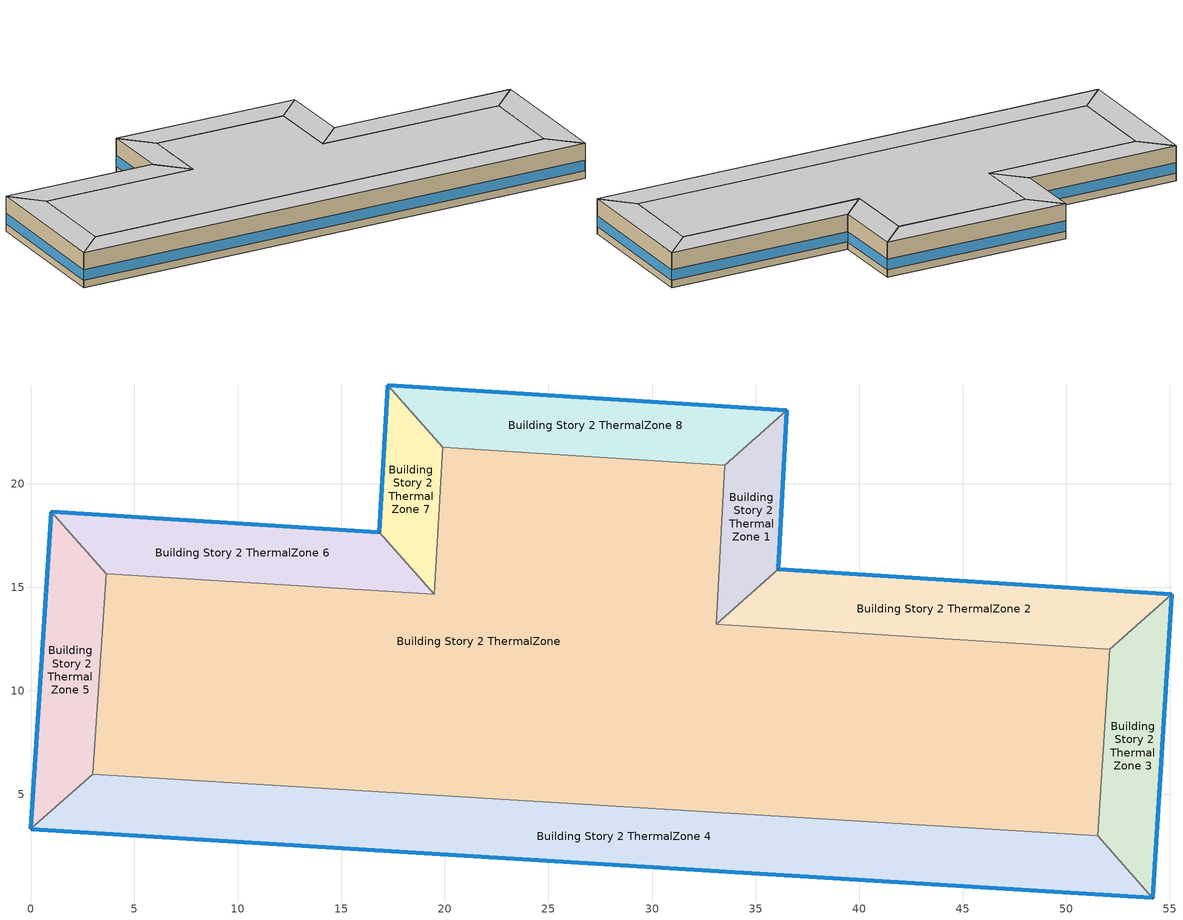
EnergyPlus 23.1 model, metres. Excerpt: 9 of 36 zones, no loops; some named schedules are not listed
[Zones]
Building Story 2 ThermalZone
 floor adiabatic (Typical Interior Ceiling): 33.52,20.89 33.1,13.23 52.1,12.02 51.53,3 3,5.98 3.65,15.65 19.48,14.66 19.9,21.77 z3.6
 wall adiabatic (Typical Interior Wall): 33.1,13.23 33.52,20.89 19.9,21.77 19.48,14.66 3.65,15.65 3,5.98 51.53,3 52.1,12.02 33.1,13.23 z3.6:7.2
 ceiling adiabatic (Typical Interior Floor): 19.9,21.77 19.48,14.66 3.65,15.65 3,5.98 51.53,3 52.1,12.02 33.1,13.23 33.52,20.89 z7.2
Building Story 2 ThermalZone 1
 floor adiabatic (Typical Interior Ceiling): 36.51,23.54 36.09,15.88 33.1,13.23 33.52,20.89 z3.6
 wall outside (Typical Insulated Steel Framed Exterior Wall R-20.41): 36.09,15.88 36.51,23.54 z3.6:7.2
 wall adiabatic (Typical Interior Wall): 36.51,23.54 33.52,20.89 33.1,13.23 36.09,15.88 z3.6:7.2
 window (U 0.48 SHGC 0.40 Dbl Ref-D Clr 6mm/13mm): 36.09,15.91 36.51,23.52 z4.36:5.45
 ceiling adiabatic (Typical Interior Floor): 33.52,20.89 33.1,13.23 36.09,15.88 36.51,23.54 z7.2
Building Story 2 ThermalZone 2
 floor adiabatic (Typical Interior Ceiling): 36.09,15.88 55.1,14.66 52.1,12.02 33.1,13.23 z3.6
 wall outside (Typical Insulated Steel Framed Exterior Wall R-20.41): 55.1,14.66 36.09,15.88 z3.6:7.2
 wall adiabatic (Typical Interior Wall): 36.09,15.88 33.1,13.23 52.1,12.02 55.1,14.66 z3.6:7.2
 window (U 0.48 SHGC 0.40 Dbl Ref-D Clr 6mm/13mm): 55.07,14.66 36.12,15.88 z4.36:5.44
 ceiling adiabatic (Typical Interior Floor): 33.1,13.23 52.1,12.02 55.1,14.66 36.09,15.88 z7.2
Building Story 2 ThermalZone 3
 floor adiabatic (Typical Interior Ceiling): 55.1,14.66 54.18,0 51.53,3 52.1,12.02 z3.6
 wall outside (Typical Insulated Steel Framed Exterior Wall R-20.41): 54.18,0 55.1,14.66 z3.6:7.2
 wall adiabatic (Typical Interior Wall): 55.1,14.66 52.1,12.02 51.53,3 54.18,0 z3.6:7.2
 window (U 0.48 SHGC 0.40 Dbl Ref-D Clr 6mm/13mm): 54.18,0.03 55.1,14.63 z4.36:5.45
 ceiling adiabatic (Typical Interior Floor): 52.1,12.02 51.53,3 54.18,0 55.1,14.66 z7.2
Building Story 2 ThermalZone 4
 floor adiabatic (Typical Interior Ceiling): 54.18,0 0,3.33 3,5.98 51.53,3 z3.6
 wall outside (Typical Insulated Steel Framed Exterior Wall R-20.41): 0,3.33 54.18,0 z3.6:7.2
 wall adiabatic (Typical Interior Wall): 54.18,0 51.53,3 3,5.98 0,3.33 z3.6:7.2
 window (U 0.48 SHGC 0.40 Dbl Ref-D Clr 6mm/13mm): 0.03,3.33 54.15,0 z4.36:5.44
 ceiling adiabatic (Typical Interior Floor): 51.53,3 3,5.98 0,3.33 54.18,0 z7.2
Building Story 2 ThermalZone 5
 floor adiabatic (Typical Interior Ceiling): 0,3.33 1,18.66 3.65,15.65 3,5.98 z3.6
 wall outside (Typical Insulated Steel Framed Exterior Wall R-20.41): 1,18.66 0,3.33 z3.6:7.2
 wall adiabatic (Typical Interior Wall): 0,3.33 3,5.98 3.65,15.65 1,18.66 z3.6:7.2
 window (U 0.48 SHGC 0.40 Dbl Ref-D Clr 6mm/13mm): 1,18.63 0,3.36 z4.36:5.45
 ceiling adiabatic (Typical Interior Floor): 3,5.98 3.65,15.65 1,18.66 0,3.33 z7.2
Building Story 2 ThermalZone 6
 floor adiabatic (Typical Interior Ceiling): 1,18.66 16.83,17.66 19.48,14.66 3.65,15.65 z3.6
 wall outside (Typical Insulated Steel Framed Exterior Wall R-20.41): 16.83,17.66 1,18.66 z3.6:7.2
 wall adiabatic (Typical Interior Wall): 1,18.66 3.65,15.65 19.48,14.66 16.83,17.66 z3.6:7.2
 window (U 0.48 SHGC 0.40 Dbl Ref-D Clr 6mm/13mm): 16.81,17.66 1.03,18.66 z4.36:5.45
 ceiling adiabatic (Typical Interior Ceiling): 3.65,15.65 19.48,14.66 16.83,17.66 1,18.66 z7.2
Building Story 2 ThermalZone 7
 floor adiabatic (Typical Interior Floor): 16.83,17.66 17.25,24.77 19.9,21.77 19.48,14.66 z3.6
 wall outside (Typical Insulated Steel Framed Exterior Wall R-20.41): 17.25,24.77 16.83,17.66 z3.6:7.2
 wall adiabatic (Typical Interior Wall): 16.83,17.66 19.48,14.66 19.9,21.77 17.25,24.77 z3.6:7.2
 window (U 0.48 SHGC 0.40 Dbl Ref-D Clr 6mm/13mm): 17.25,24.74 16.83,17.68 z4.36:5.45
 ceiling adiabatic (Typical Interior Ceiling): 19.48,14.66 19.9,21.77 17.25,24.77 16.83,17.66 z7.2
Building Story 2 ThermalZone 8
 floor adiabatic (Typical Interior Floor): 17.25,24.77 36.51,23.54 33.52,20.89 19.9,21.77 z3.6
 wall outside (Typical Insulated Steel Framed Exterior Wall R-20.41): 36.51,23.54 17.25,24.77 z3.6:7.2
 wall adiabatic (Typical Interior Wall): 17.25,24.77 19.9,21.77 33.52,20.89 36.51,23.54 z3.6:7.2
 window (U 0.48 SHGC 0.40 Dbl Ref-D Clr 6mm/13mm): 36.48,23.55 17.28,24.76 z4.36:5.44
 ceiling adiabatic (Typical Interior Ceiling): 19.9,21.77 33.52,20.89 36.51,23.54 17.25,24.77 z7.2
[Building]
bld_11: Terrain=City
[Site:Location]
Laramie General Brees Field_WY_USA: Latitude {deg}=41.31223; Longitude {deg}=-105.583; Time Zone {hr}=-7; Elevation {m}=2215
[Site:GroundTemperature:FCfactorMethod]
8.6, 2.8, -4.1, -8.8, -2.2, 0.3, 6.7, 10.1, 16.5, 20.6, 19.2, 14.7
[Site:WaterMainsTemperature]
Calculation Method=Correlation; Annual Average Outdoor Air Temperature {C}=8.96667; Maximum Difference In Monthly Average Outdoor Air Temperatures {deltaC}=26.2
[SizingPeriod:DesignDay] Day of Month=21; Dry-Bulb Temperature Range Modifier Type=DefaultMultipliers; Humidity Condition Type=Wetbulb; Barometric Pressure {Pa}=98769; Rain Indicator=No; Snow Indicator=No; Daylight Saving Time Indicator=No; Begin Environment Reset Mode=FullResetAtBeginEnvironment
Name | Month | Day Type | Maximum Dry-Bulb Temperature {C} | Daily Dry-Bulb Temperature Range {deltaC} | Wetbulb or DewPoint at Maximum Dry-Bulb {C} | Wind Speed {m/s} | Wind Direction {deg} | Solar Model Indicator | ASHRAE Clear Sky Optical Depth for Beam Irradiance (taub) | ASHRAE Clear Sky Optical Depth for Diffuse Irradiance (taud) | Sky Clearness
Buffalo Niagara Intl Ap Ann Clg .4% Condns DB=>MWB 1 | 7 | SummerDesignDay | 30.3 | 9.3 | 21.8 | 5.7 | 240 | ASHRAETau | 0.462 | 2.001
Buffalo Niagara Intl Ap Ann Clg .4% Condns WB=>MDB 1 | 7 | SummerDesignDay | 27.8 | 9.3 | 23.8 | 5.7 | 240 | ASHRAETau | 0.462 | 2.001
Buffalo Niagara Intl Ap Ann Htg 99.6% Condns DB 1 | 1 | WinterDesignDay | -16.3 | 0 | -16.3 | 5.1 | 270 | ASHRAEClearSky |  |  | 0
[Material] Thermal Absorptance=0.9; Solar Absorptance=0.7
Name | Roughness | Thickness {m} | Conductivity {W/m-K} | Density {kg/m3} | Specific Heat {J/kg-K} | Visible Absorptance
100mm Normalweight concrete floor | MediumRough | 0.1016 | 2.31045 | 2322 | 832.557 | 0.7
25mm Stucco | Smooth | 0.0254 | 0.72 | 1856 | 840 | 0.7
5/8 in. Gypsum Board | MediumSmooth | 0.0159 | 0.16 | 800 | 1090 | 0.7
G01 13mm gypsum board | Smooth | 0.0127 | 0.160031 | 800.001 | 1090.73 | 0.5
Std Wood 6inch 1; Std Wood 6inch 2 | MediumSmooth | 0.15 | 0.12 | 540 | 1210 | 0.7
[Material:NoMass] Roughness=Smooth; Thermal Absorptance=0.9; Solar Absorptance=0.7
Name | Thermal Resistance {m2-K/W} | Visible Absorptance
CP02 CARPET PAD | 0.21648 | 0.8
Typical Insulation R-18.23 | 3.21036 | 0.7
[WindowMaterial:Gas]
AIR 13MM: Gas Type=Air; Thickness {m}=0.0127
[WindowMaterial:Glazing] Optical Data Type=SpectralAverage; Thickness {m}=0.006; Infrared Transmittance at Normal Incidence=0; Front Side Infrared Hemispherical Emissivity=0.84; Conductivity {W/m-K}=0.9; Dirt Correction Factor for Solar and Visible Transmittance=1; Solar Diffusing=No
Name | Solar Transmittance at Normal Incidence | Front Side Solar Reflectance at Normal Incidence | Back Side Solar Reflectance at Normal Incidence | Visible Transmittance at Normal Incidence | Front Side Visible Reflectance at Normal Incidence | Back Side Visible Reflectance at Normal Incidence | Back Side Infrared Hemispherical Emissivity
CLEAR 6MM | 0.775 | 0.071 | 0.071 | 0.881 | 0.08 | 0.08 | 0.84
REF D CLEAR 6MM | 0.429 | 0.308 | 0.379 | 0.334 | 0.453 | 0.505 | 0.82
[Construction]
InteriorFurnishings 1: Std Wood 6inch 1
InteriorFurnishings 2: Std Wood 6inch 2
Typical Insulated Steel Framed Exterior Wall R-20.41: 25mm Stucco, 5/8 in. Gypsum Board, Typical Insulation R-18.23, 5/8 in. Gypsum Board
Typical Interior Ceiling: CP02 CARPET PAD, 100mm Normalweight concrete floor
Typical Interior Floor: 100mm Normalweight concrete floor, CP02 CARPET PAD
Typical Interior Wall: G01 13mm gypsum board, G01 13mm gypsum board
U 0.48 SHGC 0.40 Dbl Ref-D Clr 6mm/13mm: REF D CLEAR 6MM, AIR 13MM, CLEAR 6MM
[Zone] Multiplier=1; Part of Total Floor Area=Yes
Building Story 2 ThermalZone; Building Story 2 ThermalZone 1; Building Story 2 ThermalZone 2; Building Story 2 ThermalZone 3; Building Story 2 ThermalZone 4; Building Story 2 ThermalZone 5; Building Story 2 ThermalZone 6; Building Story 2 ThermalZone 7; Building Story 2 ThermalZone 8
[Space] Space Type=Story Mid Blended Space Type
Name | Zone
Building Story 2 Space | Building Story 2 ThermalZone
Building Story 2 Space 1 | Building Story 2 ThermalZone 1
Building Story 2 Space 2 | Building Story 2 ThermalZone 2
Building Story 2 Space 3 | Building Story 2 ThermalZone 3
Building Story 2 Space 4 | Building Story 2 ThermalZone 4
Building Story 2 Space 5 | Building Story 2 ThermalZone 5
Building Story 2 Space 6 | Building Story 2 ThermalZone 6
Building Story 2 Space 7 | Building Story 2 ThermalZone 7
Building Story 2 Space 8 | Building Story 2 ThermalZone 8
[SpaceList]
Story Mid Blended Space Type: Building Story 2 Space 3, Building Story 2 Space 7, Building Story 2 Space 2, Building Story 2 Space, Building Story 2 Space 8, Building Story 2 Space 4, Building Story 2 Space 1, Building Story 2 Space 5, Building Story 2 Space 6
[InternalMass]
Name | Construction | Zone or ZoneList | Space or SpaceList | Surface Area {m2}
Building Story 2 Space 3 SecondarySchool Classroom A  - Story Mid Mass; Building Story 2 Space 3 SecondarySchool Classroom C  - Story Mid Mass | InteriorFurnishings 1 | Building Story 2 ThermalZone 3 | Building Story 2 Space 3 | 13.4235
Building Story 2 Space 7 SecondarySchool Classroom A  - Story Mid Mass; Building Story 2 Space 7 SecondarySchool Classroom C  - Story Mid Mass | InteriorFurnishings 1 | Building Story 2 ThermalZone 7 | Building Story 2 Space 7 | 8.03358
Building Story 2 Space 2 SecondarySchool Classroom A  - Story Mid Mass; Building Story 2 Space 2 SecondarySchool Classroom C  - Story Mid Mass | InteriorFurnishings 1 | Building Story 2 ThermalZone 2 | Building Story 2 Space 2 | 21.5855
Building Story 2 Space SecondarySchool Classroom A  - Story Mid Mass; Building Story 2 Space SecondarySchool Classroom C  - Story Mid Mass | InteriorFurnishings 1 | Building Story 2 ThermalZone | Building Story 2 Space | 222.185
Building Story 2 Space 8 SecondarySchool Classroom A  - Story Mid Mass; Building Story 2 Space 8 SecondarySchool Classroom C  - Story Mid Mass | InteriorFurnishings 1 | Building Story 2 ThermalZone 8 | Building Story 2 Space 8 | 18.6474
Building Story 2 Space 4 SecondarySchool Classroom A  - Story Mid Mass; Building Story 2 Space 4 SecondarySchool Classroom C  - Story Mid Mass | InteriorFurnishings 1 | Building Story 2 ThermalZone 4 | Building Story 2 Space 4 | 58.1408
Building Story 2 Space 1 SecondarySchool Classroom A  - Story Mid Mass; Building Story 2 Space 1 SecondarySchool Classroom C  - Story Mid Mass | InteriorFurnishings 1 | Building Story 2 ThermalZone 1 | Building Story 2 Space 1 | 8.717
Building Story 2 Space 5 SecondarySchool Classroom A  - Story Mid Mass; Building Story 2 Space 5 SecondarySchool Classroom C  - Story Mid Mass | InteriorFurnishings 1 | Building Story 2 ThermalZone 5 | Building Story 2 Space 5 | 14.1629
Building Story 2 Space 6 SecondarySchool Classroom A  - Story Mid Mass; Building Story 2 Space 6 SecondarySchool Classroom C  - Story Mid Mass | InteriorFurnishings 1 | Building Story 2 ThermalZone 6 | Building Story 2 Space 6 | 17.9347
Building Story 2 Space 3 SecondarySchool Classroom A end_a - Story Mid Mass; Building Story 2 Space 3 SecondarySchool Classroom C end_a - Story Mid Mass | InteriorFurnishings 1 | Building Story 2 ThermalZone 3 | Building Story 2 Space 3 | 2.37556
Building Story 2 Space 7 SecondarySchool Classroom A end_a - Story Mid Mass; Building Story 2 Space 7 SecondarySchool Classroom C end_a - Story Mid Mass | InteriorFurnishings 1 | Building Story 2 ThermalZone 7 | Building Story 2 Space 7 | 1.42171
Building Story 2 Space 2 SecondarySchool Classroom A end_a - Story Mid Mass; Building Story 2 Space 2 SecondarySchool Classroom C end_a - Story Mid Mass | InteriorFurnishings 1 | Building Story 2 ThermalZone 2 | Building Story 2 Space 2 | 3.82
Building Story 2 Space SecondarySchool Classroom A end_a - Story Mid Mass; Building Story 2 Space SecondarySchool Classroom C end_a - Story Mid Mass | InteriorFurnishings 1 | Building Story 2 ThermalZone | Building Story 2 Space | 39.3201
Building Story 2 Space 8 SecondarySchool Classroom A end_a - Story Mid Mass; Building Story 2 Space 8 SecondarySchool Classroom C end_a - Story Mid Mass | InteriorFurnishings 1 | Building Story 2 ThermalZone 8 | Building Story 2 Space 8 | 3.30004
Building Story 2 Space 4 SecondarySchool Classroom A end_a - Story Mid Mass; Building Story 2 Space 4 SecondarySchool Classroom C end_a - Story Mid Mass | InteriorFurnishings 1 | Building Story 2 ThermalZone 4 | Building Story 2 Space 4 | 10.2892
Building Story 2 Space 1 SecondarySchool Classroom A end_a - Story Mid Mass; Building Story 2 Space 1 SecondarySchool Classroom C end_a - Story Mid Mass | InteriorFurnishings 1 | Building Story 2 ThermalZone 1 | Building Story 2 Space 1 | 1.54265
Building Story 2 Space 5 SecondarySchool Classroom A end_a - Story Mid Mass; Building Story 2 Space 5 SecondarySchool Classroom C end_a - Story Mid Mass | InteriorFurnishings 1 | Building Story 2 ThermalZone 5 | Building Story 2 Space 5 | 2.50641
Building Story 2 Space 6 SecondarySchool Classroom A end_a - Story Mid Mass; Building Story 2 Space 6 SecondarySchool Classroom C end_a - Story Mid Mass | InteriorFurnishings 1 | Building Story 2 ThermalZone 6 | Building Story 2 Space 6 | 3.1739
Building Story 2 Space 3 SecondarySchool Corridor B  - Story Mid Mass | InteriorFurnishings 1 | Building Story 2 ThermalZone 3 | Building Story 2 Space 3 | 18.9279
Building Story 2 Space 7 SecondarySchool Corridor B  - Story Mid Mass | InteriorFurnishings 1 | Building Story 2 ThermalZone 7 | Building Story 2 Space 7 | 11.3278
Building Story 2 Space 2 SecondarySchool Corridor B  - Story Mid Mass | InteriorFurnishings 1 | Building Story 2 ThermalZone 2 | Building Story 2 Space 2 | 30.4369
Building Story 2 Space SecondarySchool Corridor B  - Story Mid Mass | InteriorFurnishings 1 | Building Story 2 ThermalZone | Building Story 2 Space | 313.294
Building Story 2 Space 8 SecondarySchool Corridor B  - Story Mid Mass | InteriorFurnishings 1 | Building Story 2 ThermalZone 8 | Building Story 2 Space 8 | 26.294
Building Story 2 Space 4 SecondarySchool Corridor B  - Story Mid Mass | InteriorFurnishings 1 | Building Story 2 ThermalZone 4 | Building Story 2 Space 4 | 81.9822
Building Story 2 Space 1 SecondarySchool Corridor B  - Story Mid Mass | InteriorFurnishings 1 | Building Story 2 ThermalZone 1 | Building Story 2 Space 1 | 12.2915
Building Story 2 Space 5 SecondarySchool Corridor B  - Story Mid Mass | InteriorFurnishings 1 | Building Story 2 ThermalZone 5 | Building Story 2 Space 5 | 19.9705
Building Story 2 Space 6 SecondarySchool Corridor B  - Story Mid Mass | InteriorFurnishings 1 | Building Story 2 ThermalZone 6 | Building Story 2 Space 6 | 25.289
Building Story 2 Space 3 SecondarySchool Corridor B end_a - Story Mid Mass | InteriorFurnishings 1 | Building Story 2 ThermalZone 3 | Building Story 2 Space 3 | 3.34968
Building Story 2 Space 7 SecondarySchool Corridor B end_a - Story Mid Mass | InteriorFurnishings 1 | Building Story 2 ThermalZone 7 | Building Story 2 Space 7 | 2.00469
Building Story 2 Space 2 SecondarySchool Corridor B end_a - Story Mid Mass | InteriorFurnishings 1 | Building Story 2 ThermalZone 2 | Building Story 2 Space 2 | 5.38644
Building Story 2 Space SecondarySchool Corridor B end_a - Story Mid Mass | InteriorFurnishings 1 | Building Story 2 ThermalZone | Building Story 2 Space | 55.4438
Building Story 2 Space 8 SecondarySchool Corridor B end_a - Story Mid Mass | InteriorFurnishings 1 | Building Story 2 ThermalZone 8 | Building Story 2 Space 8 | 4.65327
Building Story 2 Space 4 SecondarySchool Corridor B end_a - Story Mid Mass | InteriorFurnishings 1 | Building Story 2 ThermalZone 4 | Building Story 2 Space 4 | 14.5084
Building Story 2 Space 1 SecondarySchool Corridor B end_a - Story Mid Mass | InteriorFurnishings 1 | Building Story 2 ThermalZone 1 | Building Story 2 Space 1 | 2.17523
Building Story 2 Space 5 SecondarySchool Corridor B end_a - Story Mid Mass | InteriorFurnishings 1 | Building Story 2 ThermalZone 5 | Building Story 2 Space 5 | 3.53419
Building Story 2 Space 6 SecondarySchool Corridor B end_a - Story Mid Mass | InteriorFurnishings 1 | Building Story 2 ThermalZone 6 | Building Story 2 Space 6 | 4.4754
Building Story 2 Space 3 SecondarySchool Gym A  - Story Mid Mass; Building Story 2 Space 3 SecondarySchool Gym C  - Story Mid Mass | InteriorFurnishings 1 | Building Story 2 ThermalZone 3 | Building Story 2 Space 3 | 0.936157
Building Story 2 Space 7 SecondarySchool Gym A  - Story Mid Mass; Building Story 2 Space 7 SecondarySchool Gym C  - Story Mid Mass | InteriorFurnishings 1 | Building Story 2 ThermalZone 7 | Building Story 2 Space 7 | 0.560265
Building Story 2 Space 2 SecondarySchool Gym A  - Story Mid Mass; Building Story 2 Space 2 SecondarySchool Gym C  - Story Mid Mass | InteriorFurnishings 1 | Building Story 2 ThermalZone 2 | Building Story 2 Space 2 | 1.50538
Building Story 2 Space SecondarySchool Gym A  - Story Mid Mass; Building Story 2 Space SecondarySchool Gym C  - Story Mid Mass | InteriorFurnishings 1 | Building Story 2 ThermalZone | Building Story 2 Space | 15.4952
Building Story 2 Space 8 SecondarySchool Gym A  - Story Mid Mass; Building Story 2 Space 8 SecondarySchool Gym C  - Story Mid Mass | InteriorFurnishings 1 | Building Story 2 ThermalZone 8 | Building Story 2 Space 8 | 1.30048
Building Story 2 Space 4 SecondarySchool Gym A  - Story Mid Mass; Building Story 2 Space 4 SecondarySchool Gym C  - Story Mid Mass | InteriorFurnishings 1 | Building Story 2 ThermalZone 4 | Building Story 2 Space 4 | 4.05476
Building Story 2 Space 1 SecondarySchool Gym A  - Story Mid Mass; Building Story 2 Space 1 SecondarySchool Gym C  - Story Mid Mass | InteriorFurnishings 1 | Building Story 2 ThermalZone 1 | Building Story 2 Space 1 | 0.607927
Building Story 2 Space 5 SecondarySchool Gym A  - Story Mid Mass; Building Story 2 Space 5 SecondarySchool Gym C  - Story Mid Mass | InteriorFurnishings 1 | Building Story 2 ThermalZone 5 | Building Story 2 Space 5 | 0.987722
Building Story 2 Space 6 SecondarySchool Gym A  - Story Mid Mass; Building Story 2 Space 6 SecondarySchool Gym C  - Story Mid Mass | InteriorFurnishings 1 | Building Story 2 ThermalZone 6 | Building Story 2 Space 6 | 1.25077
Building Story 2 Space 3 SecondarySchool Gym A end_b - Story Mid Mass; Building Story 2 Space 3 SecondarySchool Gym C end_b - Story Mid Mass | InteriorFurnishings 1 | Building Story 2 ThermalZone 3 | Building Story 2 Space 3 | 1.46589
Building Story 2 Space 7 SecondarySchool Gym A end_b - Story Mid Mass; Building Story 2 Space 7 SecondarySchool Gym C end_b - Story Mid Mass | InteriorFurnishings 1 | Building Story 2 ThermalZone 7 | Building Story 2 Space 7 | 0.877296
Building Story 2 Space 2 SecondarySchool Gym A end_b - Story Mid Mass; Building Story 2 Space 2 SecondarySchool Gym C end_b - Story Mid Mass | InteriorFurnishings 1 | Building Story 2 ThermalZone 2 | Building Story 2 Space 2 | 2.35722
Building Story 2 Space SecondarySchool Gym A end_b - Story Mid Mass; Building Story 2 Space SecondarySchool Gym C end_b - Story Mid Mass | InteriorFurnishings 1 | Building Story 2 ThermalZone | Building Story 2 Space | 24.2634
Building Story 2 Space 8 SecondarySchool Gym A end_b - Story Mid Mass; Building Story 2 Space 8 SecondarySchool Gym C end_b - Story Mid Mass | InteriorFurnishings 1 | Building Story 2 ThermalZone 8 | Building Story 2 Space 8 | 2.03637
Building Story 2 Space 4 SecondarySchool Gym A end_b - Story Mid Mass; Building Story 2 Space 4 SecondarySchool Gym C end_b - Story Mid Mass | InteriorFurnishings 1 | Building Story 2 ThermalZone 4 | Building Story 2 Space 4 | 6.34919
Building Story 2 Space 1 SecondarySchool Gym A end_b - Story Mid Mass; Building Story 2 Space 1 SecondarySchool Gym C end_b - Story Mid Mass | InteriorFurnishings 1 | Building Story 2 ThermalZone 1 | Building Story 2 Space 1 | 0.951928
Building Story 2 Space 5 SecondarySchool Gym A end_b - Story Mid Mass; Building Story 2 Space 5 SecondarySchool Gym C end_b - Story Mid Mass | InteriorFurnishings 1 | Building Story 2 ThermalZone 5 | Building Story 2 Space 5 | 1.54663
Building Story 2 Space 6 SecondarySchool Gym A end_b - Story Mid Mass; Building Story 2 Space 6 SecondarySchool Gym C end_b - Story Mid Mass | InteriorFurnishings 1 | Building Story 2 ThermalZone 6 | Building Story 2 Space 6 | 1.95853
Building Story 2 Space 3 SecondarySchool Gym B  - Story Mid Mass | InteriorFurnishings 1 | Building Story 2 ThermalZone 3 | Building Story 2 Space 3 | 3.30107
Building Story 2 Space 7 SecondarySchool Gym B  - Story Mid Mass | InteriorFurnishings 1 | Building Story 2 ThermalZone 7 | Building Story 2 Space 7 | 1.9756
Building Story 2 Space 2 SecondarySchool Gym B  - Story Mid Mass | InteriorFurnishings 1 | Building Story 2 ThermalZone 2 | Building Story 2 Space 2 | 5.30827
Building Story 2 Space SecondarySchool Gym B  - Story Mid Mass | InteriorFurnishings 1 | Building Story 2 ThermalZone | Building Story 2 Space | 54.6392
Building Story 2 Space 8 SecondarySchool Gym B  - Story Mid Mass | InteriorFurnishings 1 | Building Story 2 ThermalZone 8 | Building Story 2 Space 8 | 4.58573
Building Story 2 Space 4 SecondarySchool Gym B  - Story Mid Mass | InteriorFurnishings 1 | Building Story 2 ThermalZone 4 | Building Story 2 Space 4 | 14.2979
Building Story 2 Space 1 SecondarySchool Gym B  - Story Mid Mass | InteriorFurnishings 1 | Building Story 2 ThermalZone 1 | Building Story 2 Space 1 | 2.14367
Building Story 2 Space 5 SecondarySchool Gym B  - Story Mid Mass | InteriorFurnishings 1 | Building Story 2 ThermalZone 5 | Building Story 2 Space 5 | 3.4829
Building Story 2 Space 6 SecondarySchool Gym B  - Story Mid Mass | InteriorFurnishings 1 | Building Story 2 ThermalZone 6 | Building Story 2 Space 6 | 4.41045
Building Story 2 Space 3 SecondarySchool Gym B end_b - Story Mid Mass | InteriorFurnishings 1 | Building Story 2 ThermalZone 3 | Building Story 2 Space 3 | 5.16901
Building Story 2 Space 7 SecondarySchool Gym B end_b - Story Mid Mass | InteriorFurnishings 1 | Building Story 2 ThermalZone 7 | Building Story 2 Space 7 | 3.09351
Building Story 2 Space 2 SecondarySchool Gym B end_b - Story Mid Mass | InteriorFurnishings 1 | Building Story 2 ThermalZone 2 | Building Story 2 Space 2 | 8.312
Building Story 2 Space SecondarySchool Gym B end_b - Story Mid Mass | InteriorFurnishings 1 | Building Story 2 ThermalZone | Building Story 2 Space | 85.5573
Building Story 2 Space 8 SecondarySchool Gym B end_b - Story Mid Mass | InteriorFurnishings 1 | Building Story 2 ThermalZone 8 | Building Story 2 Space 8 | 7.18062
Building Story 2 Space 4 SecondarySchool Gym B end_b - Story Mid Mass | InteriorFurnishings 1 | Building Story 2 ThermalZone 4 | Building Story 2 Space 4 | 22.3885
Building Story 2 Space 1 SecondarySchool Gym B end_b - Story Mid Mass | InteriorFurnishings 1 | Building Story 2 ThermalZone 1 | Building Story 2 Space 1 | 3.35668
Building Story 2 Space 5 SecondarySchool Gym B end_b - Story Mid Mass | InteriorFurnishings 1 | Building Story 2 ThermalZone 5 | Building Story 2 Space 5 | 5.45373
Building Story 2 Space 6 SecondarySchool Gym B end_b - Story Mid Mass | InteriorFurnishings 1 | Building Story 2 ThermalZone 6 | Building Story 2 Space 6 | 6.90615
Building Story 2 Space Mass | InteriorFurnishings 2 | Building Story 2 ThermalZone | Building Story 2 Space | 1111.46
Building Story 2 Space 1 Mass | InteriorFurnishings 2 | Building Story 2 ThermalZone 1 | Building Story 2 Space 1 | 43.6061
Building Story 2 Space 2 Mass | InteriorFurnishings 2 | Building Story 2 ThermalZone 2 | Building Story 2 Space 2 | 107.98
Building Story 2 Space 3 Mass | InteriorFurnishings 2 | Building Story 2 ThermalZone 3 | Building Story 2 Space 3 | 67.1498
Building Story 2 Space 4 Mass | InteriorFurnishings 2 | Building Story 2 ThermalZone 4 | Building Story 2 Space 4 | 290.845
Building Story 2 Space 5 Mass | InteriorFurnishings 2 | Building Story 2 ThermalZone 5 | Building Story 2 Space 5 | 70.8486
Building Story 2 Space 6 Mass | InteriorFurnishings 2 | Building Story 2 ThermalZone 6 | Building Story 2 Space 6 | 89.7167
Building Story 2 Space 7 Mass | InteriorFurnishings 2 | Building Story 2 ThermalZone 7 | Building Story 2 Space 7 | 40.1873
Building Story 2 Space 8 Mass | InteriorFurnishings 2 | Building Story 2 ThermalZone 8 | Building Story 2 Space 8 | 93.2823
[Lights] Zone or ZoneList or Space or SpaceList=Story Mid Blended Space Type; Design Level Calculation Method=Watts/Area; Return Air Fraction=0; Fraction Radiant=0.37; Fraction Visible=0.2; Fraction Replaceable=1
Name | Schedule | Watts per Zone Floor Area {W/m2}
SecondarySchool Classroom Lights 1 | SchoolSecondary BLDG_LIGHT_CLASSROOM_SCH_2013 | 6.28069
SecondarySchool Corridor Lights 1 | SchoolSecondary BLDG_LIGHT_CORRIDOR_SCH_2013 | 2.35688
SecondarySchool Gym Lights 2 | SchoolSecondary BLDG_LIGHT_GYM_SCH_2013 | 1.53202
[People] Zone or ZoneList or Space or SpaceList=Story Mid Blended Space Type; Number of People Calculation Method=People/Area; Fraction Radiant=0.3; Activity Level Schedule=SchoolSecondary ACTIVITY_SCH; Enable ASHRAE 55 Comfort Warnings=Yes; Mean Radiant Temperature Calculation Type=ZoneAveraged; Work Efficiency Schedule=Work Efficiency Schedule; Clothing Insulation Schedule=Clothing Schedule; Air Velocity Schedule=Air Velocity Schedule; Thermal Comfort Model 1 Type=Fanger
Name | Number of People Schedule | People per Floor Area {person/m2}
SecondarySchool Classroom People 1 | SchoolSecondary BLDG_OCC_SCH | 0.177277
SecondarySchool Gym People 2 | SchoolSecondary BLDG_OCC_SCH_Gym | 0.0638343
[ElectricEquipment] Zone or ZoneList or Space or SpaceList=Story Mid Blended Space Type; Schedule=SchoolSecondary BLDG_EQUIP_SCH_2013; Design Level Calculation Method=Watts/Area; Fraction Latent=0; Fraction Radiant=0.5; Fraction Lost=0
Name | Watts per Zone Floor Area {W/m2}
SecondarySchool Classroom Elec Equip 1 | 4.70545
SecondarySchool Corridor Elec Equip 1 | 1.32128
SecondarySchool Gym Elec Equip 2 | 0.978793
[ZoneInfiltration:DesignFlowRate] Zone or ZoneList or Space or SpaceList=Story Mid Blended Space Type; Schedule=Always On Discrete; Design Flow Rate Calculation Method=Flow/ExteriorArea; Constant Term Coefficient=0; Temperature Term Coefficient=0; Velocity Term Coefficient=0.224; Velocity Squared Term Coefficient=0
Name | Flow Rate per Exterior Surface Area {m3/s-m2}
SecondarySchool Classroom A  - Story Mid Infiltration; SecondarySchool Classroom C  - Story Mid Infiltration | 0.00011648
SecondarySchool Classroom A end_a - Story Mid Infiltration; SecondarySchool Classroom C end_a - Story Mid Infiltration | 5.4019e-05
SecondarySchool Corridor B end_a - Story Mid Infiltration | 4.71038e-05
SecondarySchool Gym A  - Story Mid Infiltration; SecondarySchool Gym C  - Story Mid Infiltration | 1.31644e-05
SecondarySchool Gym A end_b - Story Mid Infiltration; SecondarySchool Gym C end_b - Story Mid Infiltration | 4.12272e-05
SecondarySchool Gym B end_b - Story Mid Infiltration | 7.26875e-05
[Daylighting:Controls] Lighting Control Type=Stepped; Minimum Input Power Fraction for Continuous or ContinuousOff Dimming Control=0.3; Minimum Light Output Fraction for Continuous or ContinuousOff Dimming Control=0.2; Number of Stepped Control Steps=3; Probability Lighting will be Reset When Needed in Manual Stepped Control=1; Glare Calculation Azimuth Angle of View Direction Clockwise from Zone y-Axis {deg}=-0; Maximum Allowable Discomfort Glare Index=22; Illuminance Setpoint at Reference Point 1 {lux}=215; Illuminance Setpoint at Reference Point 2 {lux}=215
Name | Zone or Space | Glare Calculation Daylighting Reference Point | Daylighting Reference Point 1 | Fraction of Lights Controlled by Reference Point 1 | Daylighting Reference Point 2 | Fraction of Lights Controlled by Reference Point 2
Building Story 2 ThermalZone 2 DaylightingControls | Building Story 2 ThermalZone 2 | Building Story 2 Space 2 Daylt Sensor 1 | Building Story 2 Space 2 Daylt Sensor 1 | 0.643 | Building Story 2 Space 2 Daylt Sensor 2 | 0.323
Building Story 2 ThermalZone 3 DaylightingControls | Building Story 2 ThermalZone 3 | Building Story 2 Space 3 Daylt Sensor 1 | Building Story 2 Space 3 Daylt Sensor 1 | 0.706 | Building Story 2 Space 3 Daylt Sensor 2 | 0.293
Building Story 2 ThermalZone 4 DaylightingControls | Building Story 2 ThermalZone 4 | Building Story 2 Space 4 Daylt Sensor 1 | Building Story 2 Space 4 Daylt Sensor 1 | 0.665 | Building Story 2 Space 4 Daylt Sensor 2 | 0.334
Building Story 2 ThermalZone 5 DaylightingControls | Building Story 2 ThermalZone 5 | Building Story 2 Space 5 Daylt Sensor 1 | Building Story 2 Space 5 Daylt Sensor 1 | 0.704 | Building Story 2 Space 5 Daylt Sensor 2 | 0.295
Building Story 2 ThermalZone 6 DaylightingControls | Building Story 2 ThermalZone 6 | Building Story 2 Space 6 Daylt Sensor 1 | Building Story 2 Space 6 Daylt Sensor 1 | 0.642 | Building Story 2 Space 6 Daylt Sensor 2 | 0.316
Building Story 2 ThermalZone 8 DaylightingControls | Building Story 2 ThermalZone 8 | Building Story 2 Space 8 Daylt Sensor 1 | Building Story 2 Space 8 Daylt Sensor 1 | 0.691 | Building Story 2 Space 8 Daylt Sensor 2 | 0.308
[Exterior:Lights] Control Option=AstronomicalClock
Name | Schedule | Design Level {W}
Building Facades | Schedule Ruleset 1 | 621.697
Main Entries | Schedule Ruleset 2 | 240
Other Doors | Schedule Ruleset 2 | 187.172
Parking Areas and Drives | Schedule Ruleset 2 | 3937.76
[Schedule:Week:Daily]
SchoolSecondary BLDG_LIGHT_CLASSROOM_SCH_2013 Week Rule - Jan1-Jun24: SchoolSecondary BLDG_LIGHT_CLASSROOM_SCH_2013 Wknd Day, SchoolSecondary BLDG_LIGHT_CLASSROOM_SCH_2013 Wkdy Day, SchoolSecondary BLDG_LIGHT_CLASSROOM_SCH_2013 Wkdy Day, SchoolSecondary BLDG_LIGHT_CLASSROOM_SCH_2013 Wkdy Day, SchoolSecondary BLDG_LIGHT_CLASSROOM_SCH_2013 Wkdy Day, SchoolSecondary BLDG_LIGHT_CLASSROOM_SCH_2013 Wkdy Day, SchoolSecondary BLDG_LIGHT_CLASSROOM_SCH_2013 Wknd Day, SchoolSecondary BLDG_LIGHT_CLASSROOM_SCH_2013 Default, SchoolSecondary BLDG_LIGHT_CLASSROOM_SCH_2013 Summer Design Day, SchoolSecondary BLDG_LIGHT_CLASSROOM_SCH_2013 Winter Design Day, SchoolSecondary BLDG_LIGHT_CLASSROOM_SCH_2013 Default, SchoolSecondary BLDG_LIGHT_CLASSROOM_SCH_2013 Default
SchoolSecondary BLDG_LIGHT_CLASSROOM_SCH_2013 Week Rule - Jun25-Jul1: SchoolSecondary BLDG_LIGHT_CLASSROOM_SCH_2013 Wknd Day, SchoolSecondary BLDG_LIGHT_CLASSROOM_SCH_2013 Wkdy Day, SchoolSecondary BLDG_LIGHT_CLASSROOM_SCH_2013 Wkdy Day, SchoolSecondary BLDG_LIGHT_CLASSROOM_SCH_2013 Wkdy Day, SchoolSecondary BLDG_LIGHT_CLASSROOM_SCH_2013 Wkdy Day, SchoolSecondary BLDG_LIGHT_CLASSROOM_SCH_2013 Wkdy Day, SchoolSecondary BLDG_LIGHT_CLASSROOM_SCH_2013 Wknd Day 1, SchoolSecondary BLDG_LIGHT_CLASSROOM_SCH_2013 Default, SchoolSecondary BLDG_LIGHT_CLASSROOM_SCH_2013 Summer Design Day, SchoolSecondary BLDG_LIGHT_CLASSROOM_SCH_2013 Winter Design Day, SchoolSecondary BLDG_LIGHT_CLASSROOM_SCH_2013 Default, SchoolSecondary BLDG_LIGHT_CLASSROOM_SCH_2013 Default
SchoolSecondary BLDG_LIGHT_CLASSROOM_SCH_2013 Week Rule - Jul2-Aug26: SchoolSecondary BLDG_LIGHT_CLASSROOM_SCH_2013 Wknd Day 1, SchoolSecondary BLDG_LIGHT_CLASSROOM_SCH_2013 Wkdy Day 1, SchoolSecondary BLDG_LIGHT_CLASSROOM_SCH_2013 Wkdy Day 1, SchoolSecondary BLDG_LIGHT_CLASSROOM_SCH_2013 Wkdy Day 1, SchoolSecondary BLDG_LIGHT_CLASSROOM_SCH_2013 Wkdy Day 1, SchoolSecondary BLDG_LIGHT_CLASSROOM_SCH_2013 Wkdy Day 1, SchoolSecondary BLDG_LIGHT_CLASSROOM_SCH_2013 Wknd Day 1, SchoolSecondary BLDG_LIGHT_CLASSROOM_SCH_2013 Default, SchoolSecondary BLDG_LIGHT_CLASSROOM_SCH_2013 Summer Design Day, SchoolSecondary BLDG_LIGHT_CLASSROOM_SCH_2013 Winter Design Day, SchoolSecondary BLDG_LIGHT_CLASSROOM_SCH_2013 Default, SchoolSecondary BLDG_LIGHT_CLASSROOM_SCH_2013 Default
SchoolSecondary BLDG_LIGHT_CLASSROOM_SCH_2013 Week Rule - Aug27-Sep2: SchoolSecondary BLDG_LIGHT_CLASSROOM_SCH_2013 Wknd Day 1, SchoolSecondary BLDG_LIGHT_CLASSROOM_SCH_2013 Wkdy Day 1, SchoolSecondary BLDG_LIGHT_CLASSROOM_SCH_2013 Wkdy Day 1, SchoolSecondary BLDG_LIGHT_CLASSROOM_SCH_2013 Wkdy Day 1, SchoolSecondary BLDG_LIGHT_CLASSROOM_SCH_2013 Wkdy Day 1, SchoolSecondary BLDG_LIGHT_CLASSROOM_SCH_2013 Wkdy Day 2, SchoolSecondary BLDG_LIGHT_CLASSROOM_SCH_2013 Default, SchoolSecondary BLDG_LIGHT_CLASSROOM_SCH_2013 Default, SchoolSecondary BLDG_LIGHT_CLASSROOM_SCH_2013 Summer Design Day, SchoolSecondary BLDG_LIGHT_CLASSROOM_SCH_2013 Winter Design Day, SchoolSecondary BLDG_LIGHT_CLASSROOM_SCH_2013 Default, SchoolSecondary BLDG_LIGHT_CLASSROOM_SCH_2013 Default
SchoolSecondary BLDG_LIGHT_CLASSROOM_SCH_2013 Week Rule - Sep3-Dec31: SchoolSecondary BLDG_LIGHT_CLASSROOM_SCH_2013 Default, SchoolSecondary BLDG_LIGHT_CLASSROOM_SCH_2013 Wkdy Day 2, SchoolSecondary BLDG_LIGHT_CLASSROOM_SCH_2013 Wkdy Day 2, SchoolSecondary BLDG_LIGHT_CLASSROOM_SCH_2013 Wkdy Day 2, SchoolSecondary BLDG_LIGHT_CLASSROOM_SCH_2013 Wkdy Day 2, SchoolSecondary BLDG_LIGHT_CLASSROOM_SCH_2013 Wkdy Day 2, SchoolSecondary BLDG_LIGHT_CLASSROOM_SCH_2013 Default, SchoolSecondary BLDG_LIGHT_CLASSROOM_SCH_2013 Default, SchoolSecondary BLDG_LIGHT_CLASSROOM_SCH_2013 Summer Design Day, SchoolSecondary BLDG_LIGHT_CLASSROOM_SCH_2013 Winter Design Day, SchoolSecondary BLDG_LIGHT_CLASSROOM_SCH_2013 Default, SchoolSecondary BLDG_LIGHT_CLASSROOM_SCH_2013 Default
SchoolSecondary BLDG_LIGHT_GYM_SCH_2013 Week Rule - Jan1-Jun24: SchoolSecondary BLDG_LIGHT_GYM_SCH_2013 Wknd Day, SchoolSecondary BLDG_LIGHT_GYM_SCH_2013 Wkdy Day, SchoolSecondary BLDG_LIGHT_GYM_SCH_2013 Wkdy Day, SchoolSecondary BLDG_LIGHT_GYM_SCH_2013 Wkdy Day, SchoolSecondary BLDG_LIGHT_GYM_SCH_2013 Wkdy Day, SchoolSecondary BLDG_LIGHT_GYM_SCH_2013 Wkdy Day, SchoolSecondary BLDG_LIGHT_GYM_SCH_2013 Wknd Day, SchoolSecondary BLDG_LIGHT_GYM_SCH_2013 Default, SchoolSecondary BLDG_LIGHT_GYM_SCH_2013 Summer Design Day, SchoolSecondary BLDG_LIGHT_GYM_SCH_2013 Winter Design Day, SchoolSecondary BLDG_LIGHT_GYM_SCH_2013 Default, SchoolSecondary BLDG_LIGHT_GYM_SCH_2013 Default
SchoolSecondary BLDG_LIGHT_GYM_SCH_2013 Week Rule - Jun25-Jul1: SchoolSecondary BLDG_LIGHT_GYM_SCH_2013 Wknd Day, SchoolSecondary BLDG_LIGHT_GYM_SCH_2013 Wkdy Day, SchoolSecondary BLDG_LIGHT_GYM_SCH_2013 Wkdy Day, SchoolSecondary BLDG_LIGHT_GYM_SCH_2013 Wkdy Day, SchoolSecondary BLDG_LIGHT_GYM_SCH_2013 Wkdy Day, SchoolSecondary BLDG_LIGHT_GYM_SCH_2013 Wkdy Day, SchoolSecondary BLDG_LIGHT_GYM_SCH_2013 Wknd Day 1, SchoolSecondary BLDG_LIGHT_GYM_SCH_2013 Default, SchoolSecondary BLDG_LIGHT_GYM_SCH_2013 Summer Design Day, SchoolSecondary BLDG_LIGHT_GYM_SCH_2013 Winter Design Day, SchoolSecondary BLDG_LIGHT_GYM_SCH_2013 Default, SchoolSecondary BLDG_LIGHT_GYM_SCH_2013 Default
SchoolSecondary BLDG_LIGHT_GYM_SCH_2013 Week Rule - Jul2-Aug26: SchoolSecondary BLDG_LIGHT_GYM_SCH_2013 Wknd Day 1, SchoolSecondary BLDG_LIGHT_GYM_SCH_2013 Wkdy Day 1, SchoolSecondary BLDG_LIGHT_GYM_SCH_2013 Wkdy Day 1, SchoolSecondary BLDG_LIGHT_GYM_SCH_2013 Wkdy Day 1, SchoolSecondary BLDG_LIGHT_GYM_SCH_2013 Wkdy Day 1, SchoolSecondary BLDG_LIGHT_GYM_SCH_2013 Wkdy Day 1, SchoolSecondary BLDG_LIGHT_GYM_SCH_2013 Wknd Day 1, SchoolSecondary BLDG_LIGHT_GYM_SCH_2013 Default, SchoolSecondary BLDG_LIGHT_GYM_SCH_2013 Summer Design Day, SchoolSecondary BLDG_LIGHT_GYM_SCH_2013 Winter Design Day, SchoolSecondary BLDG_LIGHT_GYM_SCH_2013 Default, SchoolSecondary BLDG_LIGHT_GYM_SCH_2013 Default
SchoolSecondary BLDG_LIGHT_GYM_SCH_2013 Week Rule - Aug27-Sep2: SchoolSecondary BLDG_LIGHT_GYM_SCH_2013 Wknd Day 1, SchoolSecondary BLDG_LIGHT_GYM_SCH_2013 Wkdy Day 1, SchoolSecondary BLDG_LIGHT_GYM_SCH_2013 Wkdy Day 1, SchoolSecondary BLDG_LIGHT_GYM_SCH_2013 Wkdy Day 1, SchoolSecondary BLDG_LIGHT_GYM_SCH_2013 Wkdy Day 1, SchoolSecondary BLDG_LIGHT_GYM_SCH_2013 Wkdy Day 2, SchoolSecondary BLDG_LIGHT_GYM_SCH_2013 Default, SchoolSecondary BLDG_LIGHT_GYM_SCH_2013 Default, SchoolSecondary BLDG_LIGHT_GYM_SCH_2013 Summer Design Day, SchoolSecondary BLDG_LIGHT_GYM_SCH_2013 Winter Design Day, SchoolSecondary BLDG_LIGHT_GYM_SCH_2013 Default, SchoolSecondary BLDG_LIGHT_GYM_SCH_2013 Default
SchoolSecondary BLDG_LIGHT_GYM_SCH_2013 Week Rule - Sep3-Dec31: SchoolSecondary BLDG_LIGHT_GYM_SCH_2013 Default, SchoolSecondary BLDG_LIGHT_GYM_SCH_2013 Wkdy Day 2, SchoolSecondary BLDG_LIGHT_GYM_SCH_2013 Wkdy Day 2, SchoolSecondary BLDG_LIGHT_GYM_SCH_2013 Wkdy Day 2, SchoolSecondary BLDG_LIGHT_GYM_SCH_2013 Wkdy Day 2, SchoolSecondary BLDG_LIGHT_GYM_SCH_2013 Wkdy Day 2, SchoolSecondary BLDG_LIGHT_GYM_SCH_2013 Default, SchoolSecondary BLDG_LIGHT_GYM_SCH_2013 Default, SchoolSecondary BLDG_LIGHT_GYM_SCH_2013 Summer Design Day, SchoolSecondary BLDG_LIGHT_GYM_SCH_2013 Winter Design Day, SchoolSecondary BLDG_LIGHT_GYM_SCH_2013 Default, SchoolSecondary BLDG_LIGHT_GYM_SCH_2013 Default
SchoolSecondary ACTIVITY_SCH Week Rule - Jan1-Dec31: SchoolSecondary ACTIVITY_SCH Default, SchoolSecondary ACTIVITY_SCH Default, SchoolSecondary ACTIVITY_SCH Default, SchoolSecondary ACTIVITY_SCH Default, SchoolSecondary ACTIVITY_SCH Default, SchoolSecondary ACTIVITY_SCH Default, SchoolSecondary ACTIVITY_SCH Default, SchoolSecondary ACTIVITY_SCH Default, SchoolSecondary ACTIVITY_SCH Summer Design Day, SchoolSecondary ACTIVITY_SCH Winter Design Day, SchoolSecondary ACTIVITY_SCH Default, SchoolSecondary ACTIVITY_SCH Default
SchoolSecondary BLDG_OCC_SCH Week Rule - Jan1-Jun10: SchoolSecondary BLDG_OCC_SCH Wknd Day, SchoolSecondary BLDG_OCC_SCH Wkdy|SmrDsn Day, SchoolSecondary BLDG_OCC_SCH Wkdy|SmrDsn Day, SchoolSecondary BLDG_OCC_SCH Wkdy|SmrDsn Day, SchoolSecondary BLDG_OCC_SCH Wkdy|SmrDsn Day, SchoolSecondary BLDG_OCC_SCH Wkdy|SmrDsn Day, SchoolSecondary BLDG_OCC_SCH Wknd Day, SchoolSecondary BLDG_OCC_SCH Default, SchoolSecondary BLDG_OCC_SCH Summer Design Day, SchoolSecondary BLDG_OCC_SCH Winter Design Day, SchoolSecondary BLDG_OCC_SCH Default, SchoolSecondary BLDG_OCC_SCH Default
SchoolSecondary BLDG_OCC_SCH Week Rule - Jun11-Jun17: SchoolSecondary BLDG_OCC_SCH Wknd Day, SchoolSecondary BLDG_OCC_SCH Wkdy|SmrDsn Day, SchoolSecondary BLDG_OCC_SCH Wkdy|SmrDsn Day, SchoolSecondary BLDG_OCC_SCH Wkdy|SmrDsn Day, SchoolSecondary BLDG_OCC_SCH Wkdy|SmrDsn Day, SchoolSecondary BLDG_OCC_SCH Wkdy|SmrDsn Day 1, SchoolSecondary BLDG_OCC_SCH Wknd Day 1, SchoolSecondary BLDG_OCC_SCH Default, SchoolSecondary BLDG_OCC_SCH Summer Design Day, SchoolSecondary BLDG_OCC_SCH Winter Design Day, SchoolSecondary BLDG_OCC_SCH Default, SchoolSecondary BLDG_OCC_SCH Default
SchoolSecondary BLDG_OCC_SCH Week Rule - Jun18-Sep9: SchoolSecondary BLDG_OCC_SCH Wknd Day 1, SchoolSecondary BLDG_OCC_SCH Wkdy|SmrDsn Day 1, SchoolSecondary BLDG_OCC_SCH Wkdy|SmrDsn Day 1, SchoolSecondary BLDG_OCC_SCH Wkdy|SmrDsn Day 1, SchoolSecondary BLDG_OCC_SCH Wkdy|SmrDsn Day 1, SchoolSecondary BLDG_OCC_SCH Wkdy|SmrDsn Day 1, SchoolSecondary BLDG_OCC_SCH Wknd Day 1, SchoolSecondary BLDG_OCC_SCH Default, SchoolSecondary BLDG_OCC_SCH Summer Design Day, SchoolSecondary BLDG_OCC_SCH Winter Design Day, SchoolSecondary BLDG_OCC_SCH Default, SchoolSecondary BLDG_OCC_SCH Default
SchoolSecondary BLDG_OCC_SCH Week Rule - Sep10-Sep16: SchoolSecondary BLDG_OCC_SCH Wknd Day 1, SchoolSecondary BLDG_OCC_SCH Wkdy|SmrDsn Day 1, SchoolSecondary BLDG_OCC_SCH Wkdy|SmrDsn Day 1, SchoolSecondary BLDG_OCC_SCH Wkdy|SmrDsn Day 1, SchoolSecondary BLDG_OCC_SCH Wkdy|SmrDsn Day 1, SchoolSecondary BLDG_OCC_SCH Wkdy|SmrDsn Day 1, SchoolSecondary BLDG_OCC_SCH Default, SchoolSecondary BLDG_OCC_SCH Default, SchoolSecondary BLDG_OCC_SCH Summer Design Day, SchoolSecondary BLDG_OCC_SCH Winter Design Day, SchoolSecondary BLDG_OCC_SCH Default, SchoolSecondary BLDG_OCC_SCH Default
SchoolSecondary BLDG_OCC_SCH Week Rule - Sep17-Dec31: SchoolSecondary BLDG_OCC_SCH Default, SchoolSecondary BLDG_OCC_SCH Wkdy|SmrDsn Day 2, SchoolSecondary BLDG_OCC_SCH Wkdy|SmrDsn Day 2, SchoolSecondary BLDG_OCC_SCH Wkdy|SmrDsn Day 2, SchoolSecondary BLDG_OCC_SCH Wkdy|SmrDsn Day 2, SchoolSecondary BLDG_OCC_SCH Wkdy|SmrDsn Day 2, SchoolSecondary BLDG_OCC_SCH Default, SchoolSecondary BLDG_OCC_SCH Default, SchoolSecondary BLDG_OCC_SCH Summer Design Day, SchoolSecondary BLDG_OCC_SCH Winter Design Day, SchoolSecondary BLDG_OCC_SCH Default, SchoolSecondary BLDG_OCC_SCH Default
SchoolSecondary BLDG_LIGHT_CORRIDOR_SCH_2013 Week Rule - Jan1-Jun24: SchoolSecondary BLDG_LIGHT_CORRIDOR_SCH_2013 Wknd Day, SchoolSecondary BLDG_LIGHT_CORRIDOR_SCH_2013 Wkdy Day, SchoolSecondary BLDG_LIGHT_CORRIDOR_SCH_2013 Wkdy Day, SchoolSecondary BLDG_LIGHT_CORRIDOR_SCH_2013 Wkdy Day, SchoolSecondary BLDG_LIGHT_CORRIDOR_SCH_2013 Wkdy Day, SchoolSecondary BLDG_LIGHT_CORRIDOR_SCH_2013 Wkdy Day, SchoolSecondary BLDG_LIGHT_CORRIDOR_SCH_2013 Wknd Day, SchoolSecondary BLDG_LIGHT_CORRIDOR_SCH_2013 Default, SchoolSecondary BLDG_LIGHT_CORRIDOR_SCH_2013 Summer Design Day, SchoolSecondary BLDG_LIGHT_CORRIDOR_SCH_2013 Winter Design Day, SchoolSecondary BLDG_LIGHT_CORRIDOR_SCH_2013 Default, SchoolSecondary BLDG_LIGHT_CORRIDOR_SCH_2013 Default
SchoolSecondary BLDG_LIGHT_CORRIDOR_SCH_2013 Week Rule - Jun25-Jul1: SchoolSecondary BLDG_LIGHT_CORRIDOR_SCH_2013 Wknd Day, SchoolSecondary BLDG_LIGHT_CORRIDOR_SCH_2013 Wkdy Day, SchoolSecondary BLDG_LIGHT_CORRIDOR_SCH_2013 Wkdy Day, SchoolSecondary BLDG_LIGHT_CORRIDOR_SCH_2013 Wkdy Day, SchoolSecondary BLDG_LIGHT_CORRIDOR_SCH_2013 Wkdy Day, SchoolSecondary BLDG_LIGHT_CORRIDOR_SCH_2013 Wkdy Day, SchoolSecondary BLDG_LIGHT_CORRIDOR_SCH_2013 Wknd Day 1, SchoolSecondary BLDG_LIGHT_CORRIDOR_SCH_2013 Default, SchoolSecondary BLDG_LIGHT_CORRIDOR_SCH_2013 Summer Design Day, SchoolSecondary BLDG_LIGHT_CORRIDOR_SCH_2013 Winter Design Day, SchoolSecondary BLDG_LIGHT_CORRIDOR_SCH_2013 Default, SchoolSecondary BLDG_LIGHT_CORRIDOR_SCH_2013 Default
SchoolSecondary BLDG_LIGHT_CORRIDOR_SCH_2013 Week Rule - Jul2-Aug26: SchoolSecondary BLDG_LIGHT_CORRIDOR_SCH_2013 Wknd Day 1, SchoolSecondary BLDG_LIGHT_CORRIDOR_SCH_2013 Wkdy Day 1, SchoolSecondary BLDG_LIGHT_CORRIDOR_SCH_2013 Wkdy Day 1, SchoolSecondary BLDG_LIGHT_CORRIDOR_SCH_2013 Wkdy Day 1, SchoolSecondary BLDG_LIGHT_CORRIDOR_SCH_2013 Wkdy Day 1, SchoolSecondary BLDG_LIGHT_CORRIDOR_SCH_2013 Wkdy Day 1, SchoolSecondary BLDG_LIGHT_CORRIDOR_SCH_2013 Wknd Day 1, SchoolSecondary BLDG_LIGHT_CORRIDOR_SCH_2013 Default, SchoolSecondary BLDG_LIGHT_CORRIDOR_SCH_2013 Summer Design Day, SchoolSecondary BLDG_LIGHT_CORRIDOR_SCH_2013 Winter Design Day, SchoolSecondary BLDG_LIGHT_CORRIDOR_SCH_2013 Default, SchoolSecondary BLDG_LIGHT_CORRIDOR_SCH_2013 Default
SchoolSecondary BLDG_LIGHT_CORRIDOR_SCH_2013 Week Rule - Aug27-Sep2: SchoolSecondary BLDG_LIGHT_CORRIDOR_SCH_2013 Wknd Day 1, SchoolSecondary BLDG_LIGHT_CORRIDOR_SCH_2013 Wkdy Day 1, SchoolSecondary BLDG_LIGHT_CORRIDOR_SCH_2013 Wkdy Day 1, SchoolSecondary BLDG_LIGHT_CORRIDOR_SCH_2013 Wkdy Day 1, SchoolSecondary BLDG_LIGHT_CORRIDOR_SCH_2013 Wkdy Day 1, SchoolSecondary BLDG_LIGHT_CORRIDOR_SCH_2013 Wkdy Day 2, SchoolSecondary BLDG_LIGHT_CORRIDOR_SCH_2013 Default, SchoolSecondary BLDG_LIGHT_CORRIDOR_SCH_2013 Default, SchoolSecondary BLDG_LIGHT_CORRIDOR_SCH_2013 Summer Design Day, SchoolSecondary BLDG_LIGHT_CORRIDOR_SCH_2013 Winter Design Day, SchoolSecondary BLDG_LIGHT_CORRIDOR_SCH_2013 Default, SchoolSecondary BLDG_LIGHT_CORRIDOR_SCH_2013 Default
SchoolSecondary BLDG_LIGHT_CORRIDOR_SCH_2013 Week Rule - Sep3-Dec31: SchoolSecondary BLDG_LIGHT_CORRIDOR_SCH_2013 Default, SchoolSecondary BLDG_LIGHT_CORRIDOR_SCH_2013 Wkdy Day 2, SchoolSecondary BLDG_LIGHT_CORRIDOR_SCH_2013 Wkdy Day 2, SchoolSecondary BLDG_LIGHT_CORRIDOR_SCH_2013 Wkdy Day 2, SchoolSecondary BLDG_LIGHT_CORRIDOR_SCH_2013 Wkdy Day 2, SchoolSecondary BLDG_LIGHT_CORRIDOR_SCH_2013 Wkdy Day 2, SchoolSecondary BLDG_LIGHT_CORRIDOR_SCH_2013 Default, SchoolSecondary BLDG_LIGHT_CORRIDOR_SCH_2013 Default, SchoolSecondary BLDG_LIGHT_CORRIDOR_SCH_2013 Summer Design Day, SchoolSecondary BLDG_LIGHT_CORRIDOR_SCH_2013 Winter Design Day, SchoolSecondary BLDG_LIGHT_CORRIDOR_SCH_2013 Default, SchoolSecondary BLDG_LIGHT_CORRIDOR_SCH_2013 Default
Schedule Ruleset 1 Week Rule - Jan1-Dec31: Schedule Day 103, Schedule Day 103, Schedule Day 103, Schedule Day 103, Schedule Day 103, Schedule Day 103, Schedule Day 103, Schedule Day 103, Schedule Day 103, Schedule Day 103, Schedule Day 103, Schedule Day 103
Schedule Ruleset 2 Week Rule - Jan1-Dec31: Schedule Day 104, Schedule Day 104, Schedule Day 104, Schedule Day 104, Schedule Day 104, Schedule Day 104, Schedule Day 104, Schedule Day 104, Schedule Day 104, Schedule Day 104, Schedule Day 104, Schedule Day 104
[Schedule:Year]
SchoolSecondary BLDG_LIGHT_CLASSROOM_SCH_2013: SchoolSecondary BLDG_LIGHT_CLASSROOM_SCH_2013 Week Rule - Jan1-Jun24, 1, 1, 6, 24, SchoolSecondary BLDG_LIGHT_CLASSROOM_SCH_2013 Week Rule - Jun25-Jul1, 6, 25, 7, 1, SchoolSecondary BLDG_LIGHT_CLASSROOM_SCH_2013 Week Rule - Jul2-Aug26, 7, 2, 8, 26, SchoolSecondary BLDG_LIGHT_CLASSROOM_SCH_2013 Week Rule - Aug27-Sep2, 8, 27, 9, 2, SchoolSecondary BLDG_LIGHT_CLASSROOM_SCH_2013 Week Rule - Sep3-Dec31, 9, 3, 12, 31
SchoolSecondary BLDG_LIGHT_GYM_SCH_2013: SchoolSecondary BLDG_LIGHT_GYM_SCH_2013 Week Rule - Jan1-Jun24, 1, 1, 6, 24, SchoolSecondary BLDG_LIGHT_GYM_SCH_2013 Week Rule - Jun25-Jul1, 6, 25, 7, 1, SchoolSecondary BLDG_LIGHT_GYM_SCH_2013 Week Rule - Jul2-Aug26, 7, 2, 8, 26, SchoolSecondary BLDG_LIGHT_GYM_SCH_2013 Week Rule - Aug27-Sep2, 8, 27, 9, 2, SchoolSecondary BLDG_LIGHT_GYM_SCH_2013 Week Rule - Sep3-Dec31, 9, 3, 12, 31
SchoolSecondary ACTIVITY_SCH: SchoolSecondary ACTIVITY_SCH Week Rule - Jan1-Dec31, 1, 1, 12, 31
Work Efficiency Schedule: Work Efficiency Schedule Week Rule - Jan1-Dec31, 1, 1, 12, 31
Clothing Schedule: Clothing Schedule Week Rule - Jan1-Dec31, 1, 1, 12, 31
Air Velocity Schedule: Air Velocity Schedule Week Rule - Jan1-Dec31, 1, 1, 12, 31
SchoolSecondary BLDG_OCC_SCH_Gym: SchoolSecondary BLDG_OCC_SCH_Gym Week Rule - Jan1-Jun24, 1, 1, 6, 24, SchoolSecondary BLDG_OCC_SCH_Gym Week Rule - Jun25-Jul1, 6, 25, 7, 1, SchoolSecondary BLDG_OCC_SCH_Gym Week Rule - Jul2-Aug26, 7, 2, 8, 26, SchoolSecondary BLDG_OCC_SCH_Gym Week Rule - Aug27-Sep2, 8, 27, 9, 2, SchoolSecondary BLDG_OCC_SCH_Gym Week Rule - Sep3-Dec31, 9, 3, 12, 31
SchoolSecondary BLDG_OCC_SCH: SchoolSecondary BLDG_OCC_SCH Week Rule - Jan1-Jun10, 1, 1, 6, 10, SchoolSecondary BLDG_OCC_SCH Week Rule - Jun11-Jun17, 6, 11, 6, 17, SchoolSecondary BLDG_OCC_SCH Week Rule - Jun18-Sep9, 6, 18, 9, 9, SchoolSecondary BLDG_OCC_SCH Week Rule - Sep10-Sep16, 9, 10, 9, 16, SchoolSecondary BLDG_OCC_SCH Week Rule - Sep17-Dec31, 9, 17, 12, 31
SchoolSecondary BLDG_EQUIP_SCH_2013: SchoolSecondary BLDG_EQUIP_SCH_2013 Week Rule - Jan1-Jun24, 1, 1, 6, 24, SchoolSecondary BLDG_EQUIP_SCH_2013 Week Rule - Jun25-Jul1, 6, 25, 7, 1, SchoolSecondary BLDG_EQUIP_SCH_2013 Week Rule - Jul2-Aug26, 7, 2, 8, 26, SchoolSecondary BLDG_EQUIP_SCH_2013 Week Rule - Aug27-Sep2, 8, 27, 9, 2, SchoolSecondary BLDG_EQUIP_SCH_2013 Week Rule - Sep3-Dec31, 9, 3, 12, 31
SchoolSecondary BLDG_LIGHT_CORRIDOR_SCH_2013: SchoolSecondary BLDG_LIGHT_CORRIDOR_SCH_2013 Week Rule - Jan1-Jun24, 1, 1, 6, 24, SchoolSecondary BLDG_LIGHT_CORRIDOR_SCH_2013 Week Rule - Jun25-Jul1, 6, 25, 7, 1, SchoolSecondary BLDG_LIGHT_CORRIDOR_SCH_2013 Week Rule - Jul2-Aug26, 7, 2, 8, 26, SchoolSecondary BLDG_LIGHT_CORRIDOR_SCH_2013 Week Rule - Aug27-Sep2, 8, 27, 9, 2, SchoolSecondary BLDG_LIGHT_CORRIDOR_SCH_2013 Week Rule - Sep3-Dec31, 9, 3, 12, 31
Schedule Ruleset 1: Schedule Ruleset 1 Week Rule - Jan1-Dec31, 1, 1, 12, 31
Schedule Ruleset 2: Schedule Ruleset 2 Week Rule - Jan1-Dec31, 1, 1, 12, 31
[Schedule:Constant]
Always On Discrete: OnOff, 1
